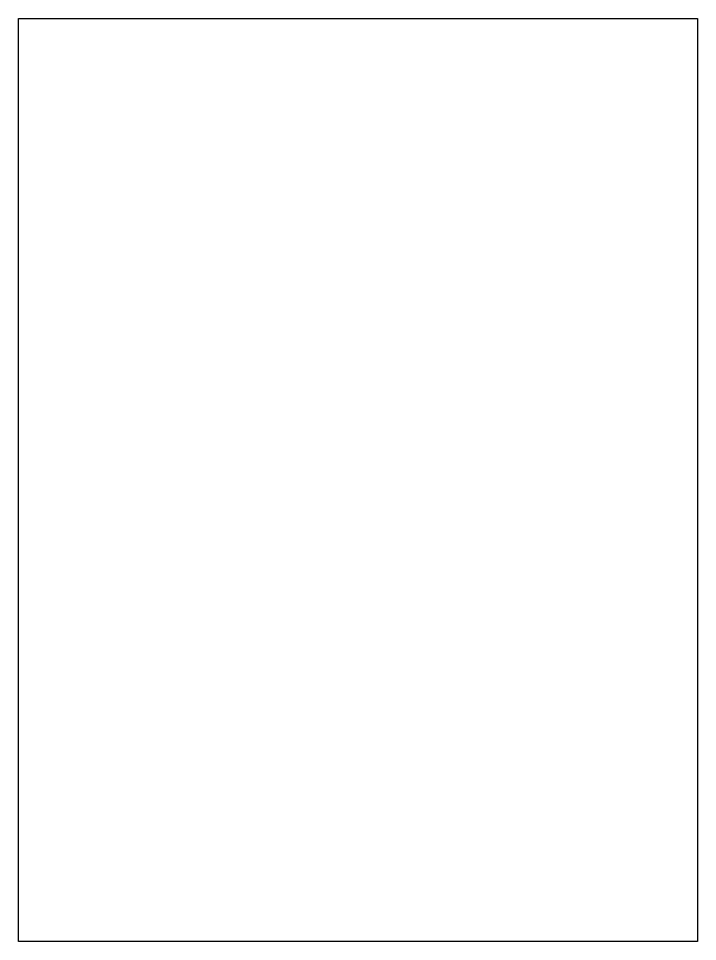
# Model space of a CAD drawing. Header units: millimetres. Extents: x -147 to 0, y -200 to 0.
import ezdxf

# ---------------------------------------------------------------- set-up
doc = ezdxf.new("R2010")
doc.units = ezdxf.units.MM

msp = doc.modelspace()

# ---------------------------------------------------------------- linework, layer by layer
msp.add_lwpolyline([(-147.195, 0), (0, 0), (0, -200), (-147.195, -200)], close=True)

doc.saveas('drawing.dxf')
